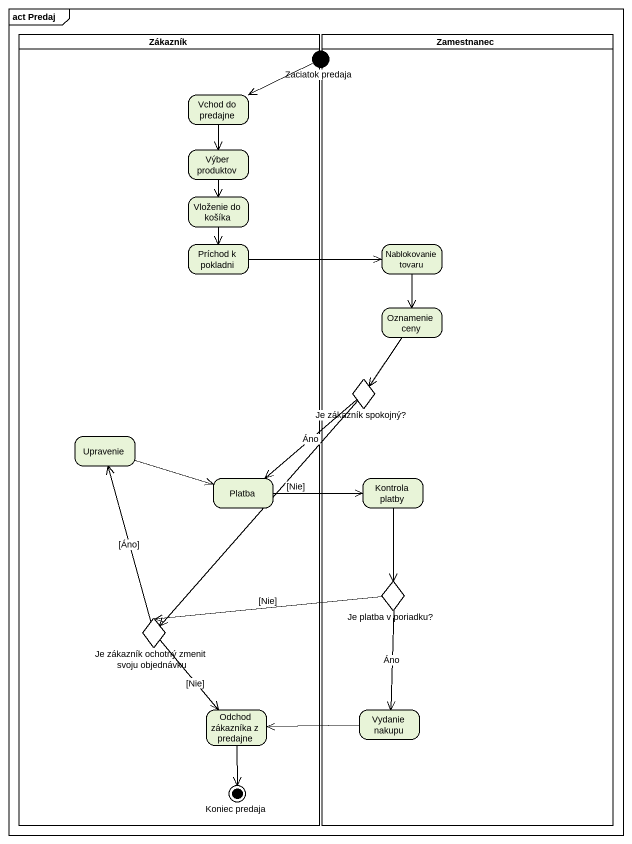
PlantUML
@startuml
mainframe act Predaj
hide empty description
state Zákazník <<partition>> {
  state "Vchod do predajne" as Vchod_do_predajne
  state "Výber produktov" as Výber_produktov
  state "Vloženie do košíka" as Vloženie_do_košíka
  state "Príchod k pokladni" as Príchod_k_pokladni
  state Upravenie
  state Platba
  state "Je zákazník ochotný zmenit svoju objednávku" as Je_zákazník_ochotný_zmenit <<choice>>
  state "Odchod zákazníka z predajne" as Odchod_zákazníka_z_predajne
  state "Koniec predaja" as Koniec_predaja <<end>>
}
state "Zaciatok predaja" as Zaciatok_predaja <<start>>
state Zamestnanec <<partition>> {
  state "Nablokovanie tovaru" as Nablokovanie_tovaru
  state "Oznamenie ceny" as Oznamenie_ceny
  state "Je zákazník spokojný?" as Je_zákazník_spokojný <<choice>>
  state "Kontrola platby" as Kontrola_platby
  state "Je platba v poriadku?" as Je_platba_v_poriadku <<choice>>
  state "Vydanie nakupu" as Vydanie_nakupu
}
Zaciatok_predaja -left-> Vchod_do_predajne
Vchod_do_predajne --> Výber_produktov
Výber_produktov --> Vloženie_do_košíka
Vloženie_do_košíka --> Príchod_k_pokladni
Príchod_k_pokladni -right-> Nablokovanie_tovaru
Nablokovanie_tovaru --> Oznamenie_ceny
Oznamenie_ceny --> Je_zákazník_spokojný
Je_zákazník_spokojný --> Platba : Áno
Je_zákazník_spokojný --> Je_zákazník_ochotný_zmenit : [Nie]
Upravenie -right-> Platba
Platba -right-> Kontrola_platby
Kontrola_platby --> Je_platba_v_poriadku
Je_platba_v_poriadku -left-> Je_zákazník_ochotný_zmenit : [Nie]
Je_platba_v_poriadku --> Vydanie_nakupu : Áno
Je_zákazník_ochotný_zmenit -up-> Upravenie : [Áno]
Je_zákazník_ochotný_zmenit --> Odchod_zákazníka_z_predajne : [Nie]
Odchod_zákazníka_z_predajne --> Koniec_predaja
Vydanie_nakupu -left-> Odchod_zákazníka_z_predajne
@enduml
